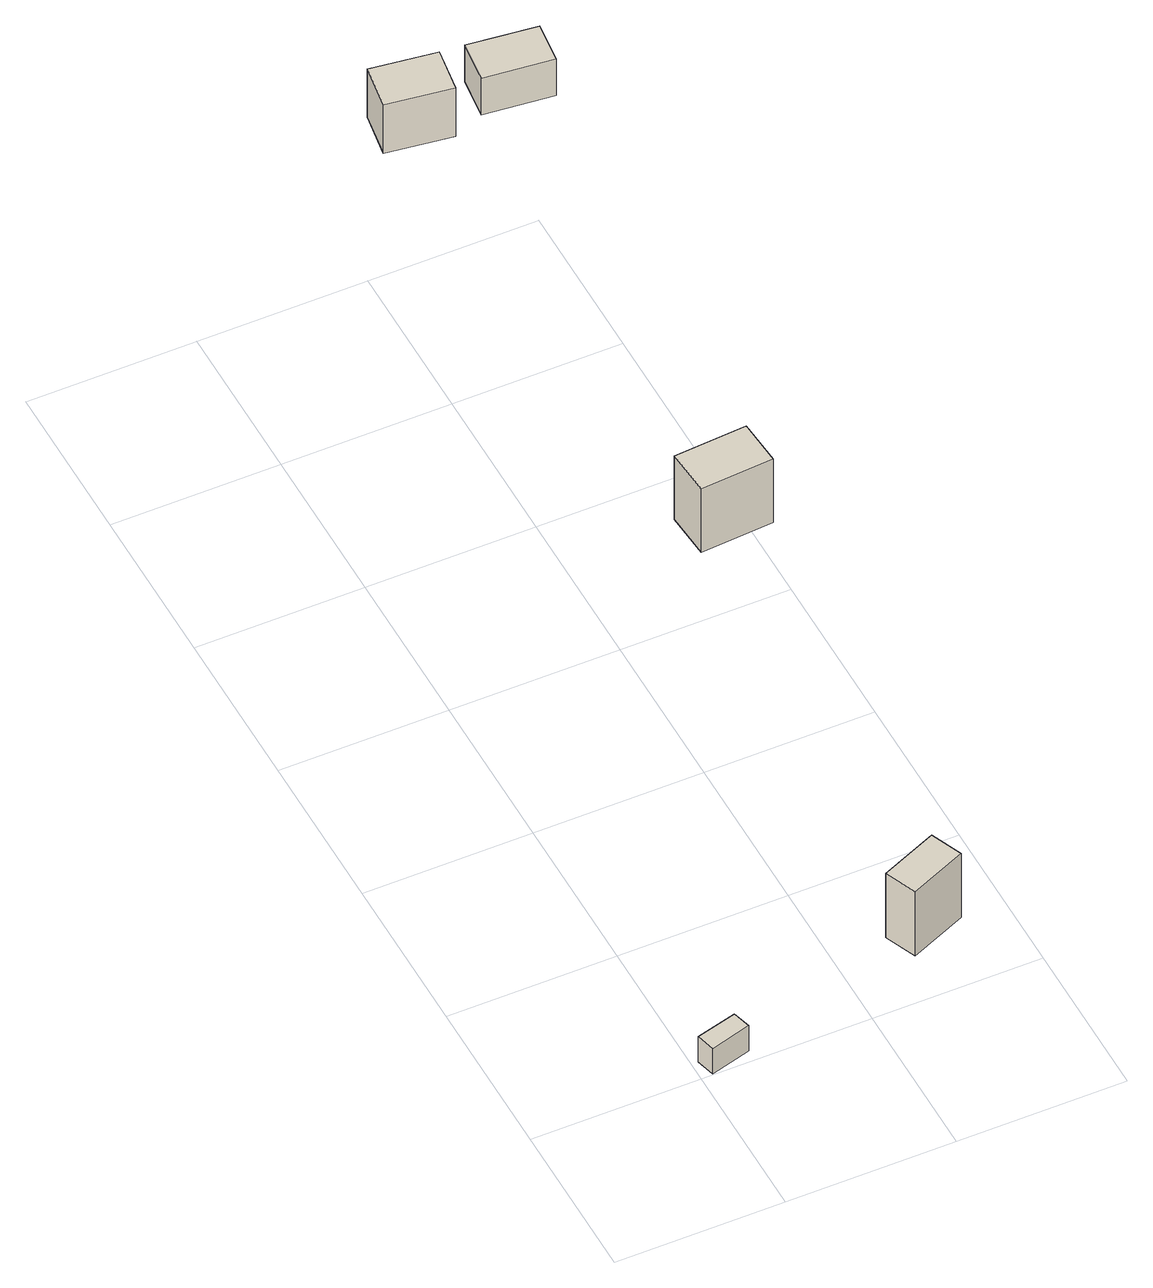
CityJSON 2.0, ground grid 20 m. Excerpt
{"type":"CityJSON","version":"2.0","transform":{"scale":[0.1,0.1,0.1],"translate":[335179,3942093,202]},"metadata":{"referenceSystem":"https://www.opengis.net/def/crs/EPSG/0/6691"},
"CityObjects":{
"building1":{"type":"Building","attributes":{"measuredHeight":6.3,"BuildingIDAttribute.prefecture":"14","BuildingIDAttribute.city":"14151","BuildingDetailAttribute.surveyYear":2015,"BuildingLandSlideRiskAttribute.description":"1","BuildingLandSlideRiskAttribute.areaType":"1"},"geometry":[{"type":"Solid","lod":"1","boundaries":[[[[0,1,2,3]],[[2,4,5,3]],[[1,6,4,2]],[[0,7,6,1]],[[3,5,7,0]],[[4,6,7,5]]]]}]},
"building2":{"type":"Building","attributes":{"measuredHeight":14.1,"BuildingIDAttribute.prefecture":"14","BuildingIDAttribute.city":"14151","BuildingDetailAttribute.surveyYear":2015,"BuildingLandSlideRiskAttribute.description":"1","BuildingLandSlideRiskAttribute.areaType":"1"},"geometry":[{"type":"Solid","lod":"1","boundaries":[[[[8,9,10,11]],[[10,12,13,11]],[[9,14,12,10]],[[8,15,14,9]],[[11,13,15,8]],[[12,14,15,13]]]]}]},
"building3":{"type":"Building","attributes":{"measuredHeight":12,"BuildingIDAttribute.prefecture":"14","BuildingIDAttribute.city":"14151","BuildingDetailAttribute.surveyYear":2015},"geometry":[{"type":"Solid","lod":"1","boundaries":[[[[16,17,18,19]],[[18,20,21,19]],[[17,22,20,18]],[[16,23,22,17]],[[19,21,23,16]],[[20,22,23,21]]]]}]},
"building4":{"type":"Building","attributes":{"measuredHeight":8.5,"BuildingIDAttribute.prefecture":"14","BuildingIDAttribute.city":"14151","BuildingDetailAttribute.surveyYear":2015},"geometry":[{"type":"Solid","lod":"1","boundaries":[[[[24,25,26,27]],[[26,28,29,27]],[[25,30,28,26]],[[24,31,30,25]],[[27,29,31,24]],[[28,30,31,29]]]]}]},
"building5":{"type":"Building","attributes":{"measuredHeight":6.1,"BuildingIDAttribute.prefecture":"14","BuildingIDAttribute.city":"14151","BuildingDetailAttribute.surveyYear":2015},"geometry":[{"type":"Solid","lod":"1","boundaries":[[[[32,33,34,35]],[[34,36,37,35]],[[33,38,36,34]],[[32,39,38,33]],[[35,37,39,32]],[[36,38,39,37]]]]}]}
},
"vertices":[
[57,37,6],[63,15,6],[14,1,6],[8,24,6],[14,1,44],[8,24,44],[63,15,44],[57,37,44],
[274,48,22],[258,86,22],[326,115,22],[342,77,22],[326,115,119],[342,77,119],[258,86,119],[274,48,119],
[396,634,77],[309,628,77],[305,684,77],[392,690,77],[305,684,173],[392,690,173],[309,628,173],[396,634,173],
[198,1197,257],[277,1186,257],[269,1131,257],[190,1142,257],[269,1131,330],[190,1142,330],[277,1186,330],[198,1197,330],
[306,1185,273],[389,1175,273],[383,1124,273],[300,1133,273],[383,1124,328],[300,1133,328],[389,1175,328],[306,1185,328]
]}
